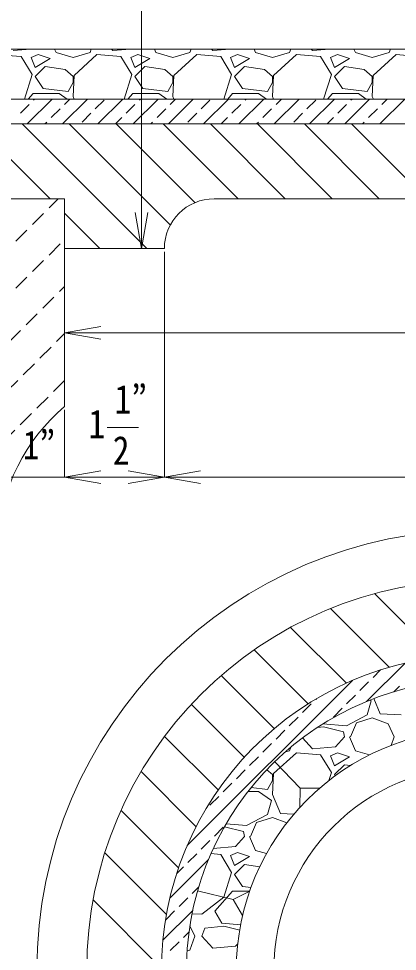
# Model space of a CAD drawing. Units: millimetres, scale not verified. Extents: x -4089 to 4089, y -2931 to 2931.
# Drawn here: x -1693 to -1404, y -2305 to -1592 of the extents above; entities that cross this region are included whole.
import ezdxf
from ezdxf.enums import TextEntityAlignment as Align

# ---------------------------------------------------------------- set-up
doc = ezdxf.new("R2010")
doc.units = ezdxf.units.MM
doc.header["$LTSCALE"] = 10
doc.linetypes.add('DASHED1', pattern=[1.8, 1.2, -0.6])
doc.layers.add('0-0_0', color=3, linetype='Continuous', lineweight=18)
doc.layers.add('0-2_寸法', color=2, linetype='Continuous', lineweight=18)
doc.styles.add('ＭＳ ゴシック', font='')
doc.styles.get('ＭＳ ゴシック').set_extended_font_data('MS Gothic')

msp = doc.modelspace()

# ---------------------------------------------------------------- linework, layer by layer
at = {"layer": '0-0_0'}
for p, q in [((-1016.41, -1615.78), (-2432.46, -1615.78)), ((-1683.88, -1615.78), (-1697.02, -1616.92)), ((-1665.39, -1615.78), (-1664.25, -1618.44)), ((-1638.34, -1618.44), (-1637.39, -1615.78)), ((-1620.82, -1616.92), (-1621.86, -1615.78)), ((-1607.68, -1615.78), (-1620.82, -1616.92)), ((-1589.19, -1615.78), (-1588.05, -1618.44)), ((-1562.14, -1618.44), (-1561.19, -1615.78)), ((-1544.62, -1616.92), (-1545.66, -1615.78)), ((-1531.48, -1615.78), (-1544.62, -1616.92)), ((-1512.99, -1615.78), (-1511.85, -1618.44)), ((-1485.94, -1618.44), (-1484.99, -1615.78)), ((-1468.42, -1616.92), (-1469.46, -1615.78)), ((-1455.28, -1615.78), (-1468.42, -1616.92)), ((-1436.79, -1615.78), (-1435.65, -1618.44)), ((-1409.74, -1618.44), (-1408.79, -1615.78)), ((-1690.92, -1621.49), (-1709.21, -1619.97)), ((-1682.54, -1635.21), (-1690.92, -1621.49)), ((-1677.97, -1619.97), (-1683.3, -1622.25)), ((-1683.3, -1622.25), (-1680.25, -1629.87)), ((-1680.25, -1629.87), (-1668.82, -1623.01)), ((-1668.82, -1623.01), (-1677.97, -1619.97)), ((-1664.25, -1618.44), (-1651.3, -1622.25)), ((-1651.3, -1622.25), (-1638.34, -1618.44)), ((-1633.01, -1619.97), (-1650.53, -1635.97)), ((-1614.72, -1621.49), (-1633.01, -1619.97)), ((-1606.34, -1635.21), (-1614.72, -1621.49)), ((-1601.77, -1619.97), (-1607.1, -1622.25)), ((-1607.1, -1622.25), (-1604.05, -1629.87)), ((-1604.05, -1629.87), (-1592.62, -1623.01)), ((-1592.62, -1623.01), (-1601.77, -1619.97)), ((-1588.05, -1618.44), (-1575.1, -1622.25)), ((-1575.1, -1622.25), (-1562.14, -1618.44)), ((-1556.81, -1619.97), (-1574.33, -1635.97)), ((-1538.52, -1621.49), (-1556.81, -1619.97)), ((-1530.14, -1635.21), (-1538.52, -1621.49)), ((-1525.57, -1619.97), (-1530.9, -1622.25)), ((-1530.9, -1622.25), (-1527.85, -1629.87)), ((-1527.85, -1629.87), (-1516.42, -1623.01)), ((-1516.42, -1623.01), (-1525.57, -1619.97)), ((-1511.85, -1618.44), (-1498.9, -1622.25)), ((-1498.9, -1622.25), (-1485.94, -1618.44)), ((-1480.61, -1619.97), (-1498.13, -1635.97)), ((-1462.32, -1621.49), (-1480.61, -1619.97)), ((-1453.94, -1635.21), (-1462.32, -1621.49)), ((-1449.37, -1619.97), (-1454.7, -1622.25)), ((-1454.7, -1622.25), (-1451.65, -1629.87)), ((-1451.65, -1629.87), (-1440.22, -1623.01)), ((-1440.22, -1623.01), (-1449.37, -1619.97)), ((-1435.65, -1618.44), (-1422.7, -1622.25)), ((-1422.7, -1622.25), (-1409.74, -1618.44)), ((-1404.41, -1619.97), (-1421.93, -1635.97)), ((-1386.12, -1621.49), (-1404.41, -1619.97)), ((-1672.63, -1629.11), (-1680.25, -1636.73)), ((-1657.39, -1631.4), (-1672.63, -1629.11)), ((-1651.3, -1636.73), (-1657.39, -1631.4)), ((-1596.43, -1629.11), (-1604.05, -1636.73)), ((-1581.19, -1631.4), (-1596.43, -1629.11)), ((-1575.1, -1636.73), (-1581.19, -1631.4)), ((-1520.23, -1629.11), (-1527.85, -1636.73)), ((-1504.99, -1631.4), (-1520.23, -1629.11)), ((-1498.9, -1636.73), (-1504.99, -1631.4)), ((-1444.03, -1629.11), (-1451.65, -1636.73)), ((-1428.79, -1631.4), (-1444.03, -1629.11)), ((-1422.7, -1636.73), (-1428.79, -1631.4)), ((-1688.51, -1653.88), (-1682.54, -1635.21)), ((-1680.25, -1636.73), (-1674.16, -1645.87)), ((-1650.53, -1635.97), (-1651.3, -1651.97)), ((-1651.3, -1641.3), (-1651.3, -1636.73)), ((-1612.31, -1653.88), (-1606.34, -1635.21)), ((-1604.05, -1636.73), (-1597.96, -1645.87)), ((-1574.33, -1635.97), (-1575.1, -1651.97)), ((-1575.1, -1641.3), (-1575.1, -1636.73)), ((-1536.11, -1653.88), (-1530.14, -1635.21)), ((-1527.85, -1636.73), (-1521.76, -1645.87)), ((-1498.13, -1635.97), (-1498.9, -1651.97)), ((-1498.9, -1641.3), (-1498.9, -1636.73)), ((-1459.91, -1653.88), (-1453.94, -1635.21)), ((-1451.65, -1636.73), (-1445.56, -1645.87)), ((-1421.93, -1635.97), (-1422.7, -1651.97)), ((-1422.7, -1641.3), (-1422.7, -1636.73)), ((-1674.16, -1645.87), (-1655.11, -1648.16)), ((-1655.11, -1648.16), (-1651.3, -1641.3)), ((-1597.96, -1645.87), (-1578.91, -1648.16)), ((-1578.91, -1648.16), (-1575.1, -1641.3)), ((-1521.76, -1645.87), (-1502.71, -1648.16)), ((-1502.71, -1648.16), (-1498.9, -1641.3)), ((-1445.56, -1645.87), (-1426.51, -1648.16)), ((-1426.51, -1648.16), (-1422.7, -1641.3)), ((-1685.55, -1653.88), (-1681.78, -1649.68)), ((-1681.78, -1649.68), (-1661.96, -1649.68)), ((-1661.96, -1649.68), (-1655.91, -1653.88)), ((-1651.3, -1651.97), (-1650.49, -1653.88)), ((-1609.35, -1653.88), (-1605.58, -1649.68)), ((-1605.58, -1649.68), (-1585.76, -1649.68)), ((-1585.76, -1649.68), (-1579.71, -1653.88)), ((-1575.1, -1651.97), (-1574.29, -1653.88)), ((-1533.15, -1653.88), (-1529.38, -1649.68)), ((-1529.38, -1649.68), (-1509.56, -1649.68)), ((-1509.56, -1649.68), (-1503.51, -1653.88)), ((-1498.9, -1651.97), (-1498.09, -1653.88)), ((-1456.95, -1653.88), (-1453.18, -1649.68)), ((-1453.18, -1649.68), (-1433.36, -1649.68)), ((-1433.36, -1649.68), (-1427.31, -1653.88)), ((-1422.7, -1651.97), (-1421.89, -1653.88)), ((-2273.71, -1653.88), (-1120.63, -1653.88)), ((-1691.55, -1664.75), (-1684.81, -1658.02)), ((-1686.25, -1672.93), (-1667.2, -1653.88)), ((-1681.44, -1654.65), (-1680.67, -1653.88)), ((-1659.31, -1672.93), (-1640.26, -1653.88)), ((-1657.87, -1658.02), (-1653.73, -1653.88)), ((-1634.3, -1661.38), (-1627.56, -1654.65)), ((-1632.37, -1672.93), (-1613.32, -1653.88)), ((-1610.73, -1664.75), (-1603.99, -1658.02)), ((-1605.43, -1672.93), (-1586.38, -1653.88)), ((-1600.62, -1654.65), (-1599.85, -1653.88)), ((-1578.49, -1672.93), (-1559.44, -1653.88)), ((-1577.05, -1658.02), (-1572.91, -1653.88)), ((-1553.48, -1661.38), (-1546.74, -1654.65)), ((-1551.55, -1672.93), (-1532.5, -1653.88)), ((-1529.9, -1664.75), (-1523.17, -1658.02)), ((-1524.61, -1672.93), (-1505.56, -1653.88)), ((-1519.8, -1654.65), (-1519.03, -1653.88)), ((-1497.67, -1672.93), (-1478.62, -1653.88)), ((-1496.23, -1658.02), (-1492.09, -1653.88)), ((-1472.65, -1661.38), (-1465.92, -1654.65)), ((-1470.73, -1672.93), (-1451.68, -1653.88)), ((-1449.08, -1664.75), (-1442.35, -1658.02)), ((-1443.78, -1672.93), (-1424.73, -1653.88)), ((-1438.98, -1654.65), (-1438.21, -1653.88)), ((-1416.84, -1672.93), (-1397.79, -1653.88)), ((-1415.4, -1658.02), (-1411.26, -1653.88)), ((-1667.97, -1668.12), (-1661.24, -1661.38)), ((-1644.4, -1671.49), (-1637.67, -1664.75)), ((-1587.15, -1668.12), (-1580.42, -1661.38)), ((-1563.58, -1671.49), (-1556.84, -1664.75)), ((-1506.33, -1668.12), (-1499.59, -1661.38)), ((-1482.76, -1671.49), (-1476.02, -1664.75)), ((-1425.51, -1668.12), (-1418.77, -1661.38)), ((-2241.96, -1672.93), (-1100.31, -1672.93)), ((-1668.88, -1730.08), (-1726.03, -1672.93)), ((-1594.86, -1768.18), (-1690.11, -1672.93)), ((-1672.78, -1672.93), (-1671.34, -1671.49)), ((-1577, -1750.11), (-1654.19, -1672.93)), ((-1618.9, -1672.93), (-1614.09, -1668.12)), ((-1558.16, -1733.03), (-1618.27, -1672.93)), ((-1591.96, -1672.93), (-1590.52, -1671.49)), ((-1525.2, -1730.08), (-1582.35, -1672.93)), ((-1489.27, -1730.08), (-1546.42, -1672.93)), ((-1538.08, -1672.93), (-1533.27, -1668.12)), ((-1511.14, -1672.93), (-1509.7, -1671.49)), ((-1453.35, -1730.08), (-1510.5, -1672.93)), ((-1417.43, -1730.08), (-1474.58, -1672.93)), ((-1457.26, -1672.93), (-1452.45, -1668.12)), ((-1381.51, -1730.08), (-1438.66, -1672.93)), ((-1430.31, -1672.93), (-1428.88, -1671.49)), ((-2241.96, -1730.08), (-1657.76, -1730.08)), ((-1657.76, -1730.08), (-1657.76, -1888.83)), ((-1543.46, -1730.08), (-997.36, -1730.08)), ((-1630.78, -1768.18), (-1657.76, -1741.2)), ((-1657.76, -1768.18), (-1581.56, -1768.18)), ((-1372.53, -2080.3), (-1421.03, -2031.81)), ((-1409.74, -2088), (-1454.59, -2043.15)), ((-1442.49, -2100.15), (-1485.07, -2057.57)), ((-1471.62, -2115.92), (-1512.83, -2074.71)), ((-1427.1, -2114.24), (-1397.7, -2084.84)), ((-1497.55, -2134.9), (-1538.08, -2094.36)), ((-1422.14, -2095.8), (-1416.37, -2090.03)), ((-1564, -2224.19), (-1437.94, -2098.13)), ((-1432.24, -2105.91), (-1425.51, -2099.17)), ((-1442.35, -2116.01), (-1435.61, -2109.27)), ((-1406.22, -2106.82), (-1401.93, -2102.54)), ((-1520.47, -2156.87), (-1560.92, -2116.43)), ((-1476.02, -2122.74), (-1469.29, -2116.01)), ((-1465.92, -2112.64), (-1465.38, -2112.1)), ((-1423.46, -2113.74), (-1426.51, -2124.41)), ((-1424.35, -2113.12), (-1423.46, -2113.74)), ((-1421.5, -2112.01), (-1416.6, -2123.65)), ((-1452.45, -2126.11), (-1445.71, -2119.38)), ((-1416.6, -2123.65), (-1400.6, -2124.41)), ((-1486.12, -2132.85), (-1479.39, -2126.11)), ((-1426.51, -2124.41), (-1442.51, -2132.79)), ((-1439.46, -2141.17), (-1434.89, -2130.51)), ((-1434.89, -2130.51), (-1422.7, -2126.7)), ((-1422.7, -2126.7), (-1410.5, -2131.27)), ((-1496.23, -2142.95), (-1489.49, -2136.21)), ((-1460.03, -2133.55), (-1464.54, -2134.03)), ((-1442.51, -2132.79), (-1460.38, -2131.36)), ((-1444.79, -2137.36), (-1460.03, -2133.55)), ((-1444.03, -2141.17), (-1444.79, -2137.36)), ((-1410.5, -2131.27), (-1405.93, -2141.17)), ((-1540.43, -2181.82), (-1581.35, -2140.89)), ((-1468.42, -2150.32), (-1475.97, -2142.08)), ((-1444.03, -2141.17), (-1450.89, -2148.79)), ((-1440.22, -2141.17), (-1435.65, -2151.84)), ((-1408.28, -2147.75), (-1405.93, -2141.17)), ((-1506.33, -2153.05), (-1499.59, -2146.32)), ((-1489.13, -2152.78), (-1485.94, -2151.84)), ((-1485.94, -2151.84), (-1485.02, -2149.25)), ((-1450.89, -2148.79), (-1468.42, -2150.32)), ((-1435.65, -2151.84), (-1424.81, -2155.03)), ((-1516.43, -2163.16), (-1509.7, -2156.42)), ((-1480.61, -2153.37), (-1498.13, -2169.37)), ((-1462.32, -2154.89), (-1480.61, -2153.37)), ((-1453.94, -2168.61), (-1462.32, -2154.89)), ((-1449.37, -2153.37), (-1454.7, -2155.65)), ((-1454.7, -2155.65), (-1451.65, -2163.27)), ((-1451.65, -2163.27), (-1440.22, -2156.41)), ((-1440.22, -2156.41), (-1449.37, -2153.37)), ((-1526.54, -2173.26), (-1519.8, -2166.52)), ((-1498.9, -2170.13), (-1503.24, -2166.33)), ((-1477.81, -2180.35), (-1497.28, -2160.31)), ((-1444.03, -2162.51), (-1451.65, -2170.13)), ((-1439.43, -2163.2), (-1444.03, -2162.51)), ((-1557.26, -2209.88), (-1599.32, -2167.83)), ((-1498.13, -2169.37), (-1498.9, -2185.37)), ((-1498.9, -2174.7), (-1498.9, -2170.13)), ((-1455.88, -2174.68), (-1453.94, -2168.61)), ((-1451.65, -2170.13), (-1451.05, -2171.03)), ((-1536.64, -2183.36), (-1529.9, -2176.63)), ((-1515.29, -2180.05), (-1502.71, -2181.56)), ((-1502.71, -2181.56), (-1498.9, -2174.7)), ((-1477.81, -2180.35), (-1478.02, -2195.13)), ((-1477.81, -2180.35), (-1463.02, -2180.56)), ((-1546.74, -2193.46), (-1540.01, -2186.73)), ((-1517.7, -2183.08), (-1509.56, -2183.08)), ((-1509.56, -2183.08), (-1499.66, -2189.94)), ((-1498.9, -2185.37), (-1492.8, -2199.85)), ((-1499.66, -2189.94), (-1502.71, -2200.61)), ((-1570.65, -2241.4), (-1614.65, -2197.4)), ((-1502.71, -2200.61), (-1518.71, -2208.99)), ((-1492.8, -2199.85), (-1482.62, -2200.33)), ((-1518.71, -2208.99), (-1534.39, -2207.74)), ((-1515.66, -2217.37), (-1511.09, -2206.71)), ((-1511.09, -2206.71), (-1498.9, -2202.9)), ((-1498.9, -2202.9), (-1488.02, -2206.98)), ((-1543.37, -2217.04), (-1536.64, -2210.3)), ((-1520.99, -2213.56), (-1535.64, -2209.9)), ((-1520.23, -2217.37), (-1520.99, -2213.56)), ((-1553.48, -2227.14), (-1546.74, -2220.4)), ((-1520.23, -2217.37), (-1527.09, -2224.99)), ((-1516.42, -2217.37), (-1511.85, -2228.04)), ((-1579.91, -2277.04), (-1627.03, -2229.92)), ((-1563.58, -2237.24), (-1556.84, -2230.51)), ((-1538.52, -2231.09), (-1545.95, -2230.47)), ((-1527.09, -2224.99), (-1544.16, -2226.48)), ((-1525.57, -2229.57), (-1530.9, -2231.85)), ((-1516.42, -2232.61), (-1525.57, -2229.57)), ((-1511.85, -2228.04), (-1503.5, -2230.5)), ((-1577.29, -2264.42), (-1547.89, -2235.03)), ((-1530.14, -2244.81), (-1538.52, -2231.09)), ((-1530.9, -2231.85), (-1527.85, -2239.47)), ((-1527.85, -2239.47), (-1516.42, -2232.61)), ((-1572.1, -2245.76), (-1566.95, -2240.61)), ((-1536.23, -2263.86), (-1530.14, -2244.81)), ((-1520.23, -2238.71), (-1527.85, -2246.33)), ((-1508.63, -2240.45), (-1520.23, -2238.71)), ((-1527.85, -2246.33), (-1521.76, -2255.47)), ((-1560.21, -2260.82), (-1555.3, -2255.91)), ((-1529.04, -2265.62), (-1556.13, -2258.78)), ((-1521.76, -2255.47), (-1515.28, -2256.25)), ((-1583.71, -2318.14), (-1635.97, -2265.88)), ((-1570.31, -2270.92), (-1563.58, -2264.18)), ((-1553, -2276.81), (-1536.23, -2263.86)), ((-1543.09, -2274.52), (-1529.38, -2259.28)), ((-1529.38, -2259.28), (-1516.51, -2259.28)), ((-1529.04, -2265.62), (-1516.33, -2259.19)), ((-1529.04, -2265.62), (-1521.74, -2277.85)), ((-1582.61, -2296.68), (-1559.9, -2273.98)), ((-1580.42, -2281.02), (-1573.68, -2274.29)), ((-1560.41, -2276.46), (-1553, -2276.81)), ((-1537.76, -2283.67), (-1543.09, -2274.52)), ((-1562.02, -2285.58), (-1558.33, -2293.57)), ((-1553, -2293.57), (-1550.71, -2287.48)), ((-1536.23, -2285.95), (-1550.71, -2287.48)), ((-1523.23, -2284.83), (-1537.76, -2283.67)), ((-1523.98, -2289.02), (-1536.23, -2285.95)), ((-1566.95, -2294.49), (-1562.7, -2290.24)), ((-1562.14, -2304.24), (-1558.33, -2293.57)), ((-1544.62, -2302.72), (-1553, -2293.57)), ((-1577.05, -2304.59), (-1570.31, -2297.86)), ((-1527.09, -2301.19), (-1544.62, -2302.72)), ((-1525.43, -2299.35), (-1527.09, -2301.19)), ((-1564.16, -2304.84), (-1562.14, -2304.24))]:
    msp.add_line(p, q, dxfattribs=at)
at = {"layer": '0-0_0', "linetype": 'DASHED1'}
for p, q in [((-2038.76, -2106.25), (-1662.58, -1730.08)), ((-2038.76, -2142.17), (-1657.76, -1761.17)), ((-2018, -2157.34), (-1657.76, -1797.09)), ((-1982.08, -2157.34), (-1657.76, -1833.02)), ((-1946.16, -2157.34), (-1657.76, -1868.94))]:
    msp.add_line(p, q, dxfattribs=at)
at = {"layer": '0-0_0'}
for radius in [336.55, 298.45, 184.15, 155.57]:
    msp.add_circle((-1342.41, -2319.72), radius, dxfattribs=at)
for centre, radius, start, end in [((-1543.46, -1768.18), 38.1, 90, 180), ((-1564.66, -1998.87), 144.14, 130.22965, 176.64025), ((-1342.41, -2319.72), 241.3, 90.60312, 89.39688), ((-1342.41, -2319.72), 222.25, 92.94794, 87.05206)]:
    msp.add_arc(centre, radius, start, end, dxfattribs=at)
at = {"layer": '0-2_寸法'}
for p, q in [((-1599.08, -1095.08), (-1599.08, -1768.18)), ((-1599.08, -1768.18), (-1603.94, -1740.6)), ((-1599.08, -1768.18), (-1594.22, -1740.6)), ((-1581.56, -1770.72), (-1581.56, -1942.76)), ((-1657.76, -1832.45), (-1630.18, -1827.59)), ((-1657.76, -1832.45), (-1630.18, -1837.31)), ((866.8, -1832.45), (-1657.76, -1832.45)), ((-1657.76, -1891.37), (-1657.76, -1942.76)), ((-1601.23, -1904.78), (-1625.34, -1904.78)), ((-1657.76, -1942.76), (-1630.18, -1937.89)), ((-1553.98, -1937.89), (-1609.13, -1947.62)), ((-1553.98, -1947.62), (-1609.13, -1937.89)), ((-2038.76, -1942.76), (932.96, -1942.76)), ((-1657.76, -1942.76), (-1630.18, -1947.62))]:
    msp.add_line(p, q, dxfattribs=at)

# ---------------------------------------------------------------- texts
at = {"layer": '0-2_寸法', "style": 'ＭＳ ゴシック', "width": 0.85}
for s, p in [('1”', (-1619.58, -1900.94)), ('1', (-1639.5, -1919.78)), ('1”', (-1689.72, -1935.78)), ('2', (-1620.93, -1939.95))]:
    msp.add_text(s, height=21.99, dxfattribs=at).set_placement(p, align=Align.BOTTOM_LEFT)

doc.saveas('drawing.dxf')
